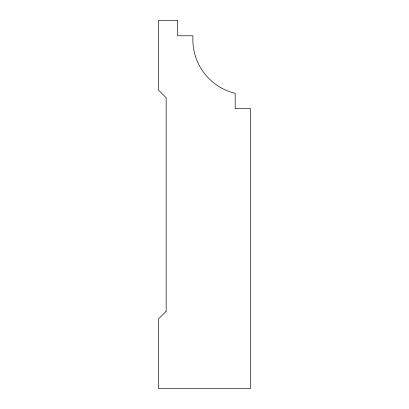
<?xml version="1.0" encoding="UTF-8"?>
<svg xmlns="http://www.w3.org/2000/svg" width="409" height="409" viewBox="0 0 409 409"><rect width="100%" height="100%" fill="white"/><g stroke="black" fill="none" stroke-linecap="round" stroke-linejoin="round"><path stroke-width="0.61" d="M166.156 311.269L158.487 318.938L158.487 388.55L250.512 388.55L250.512 108.641L235.175 108.641L235.175 93.303A55.169 55.169 0 0 1 192.997 35.788L177.659 35.788L177.659 20.45L158.487 20.45L158.487 90.062L166.156 97.731L166.156 311.269"/></g></svg>
